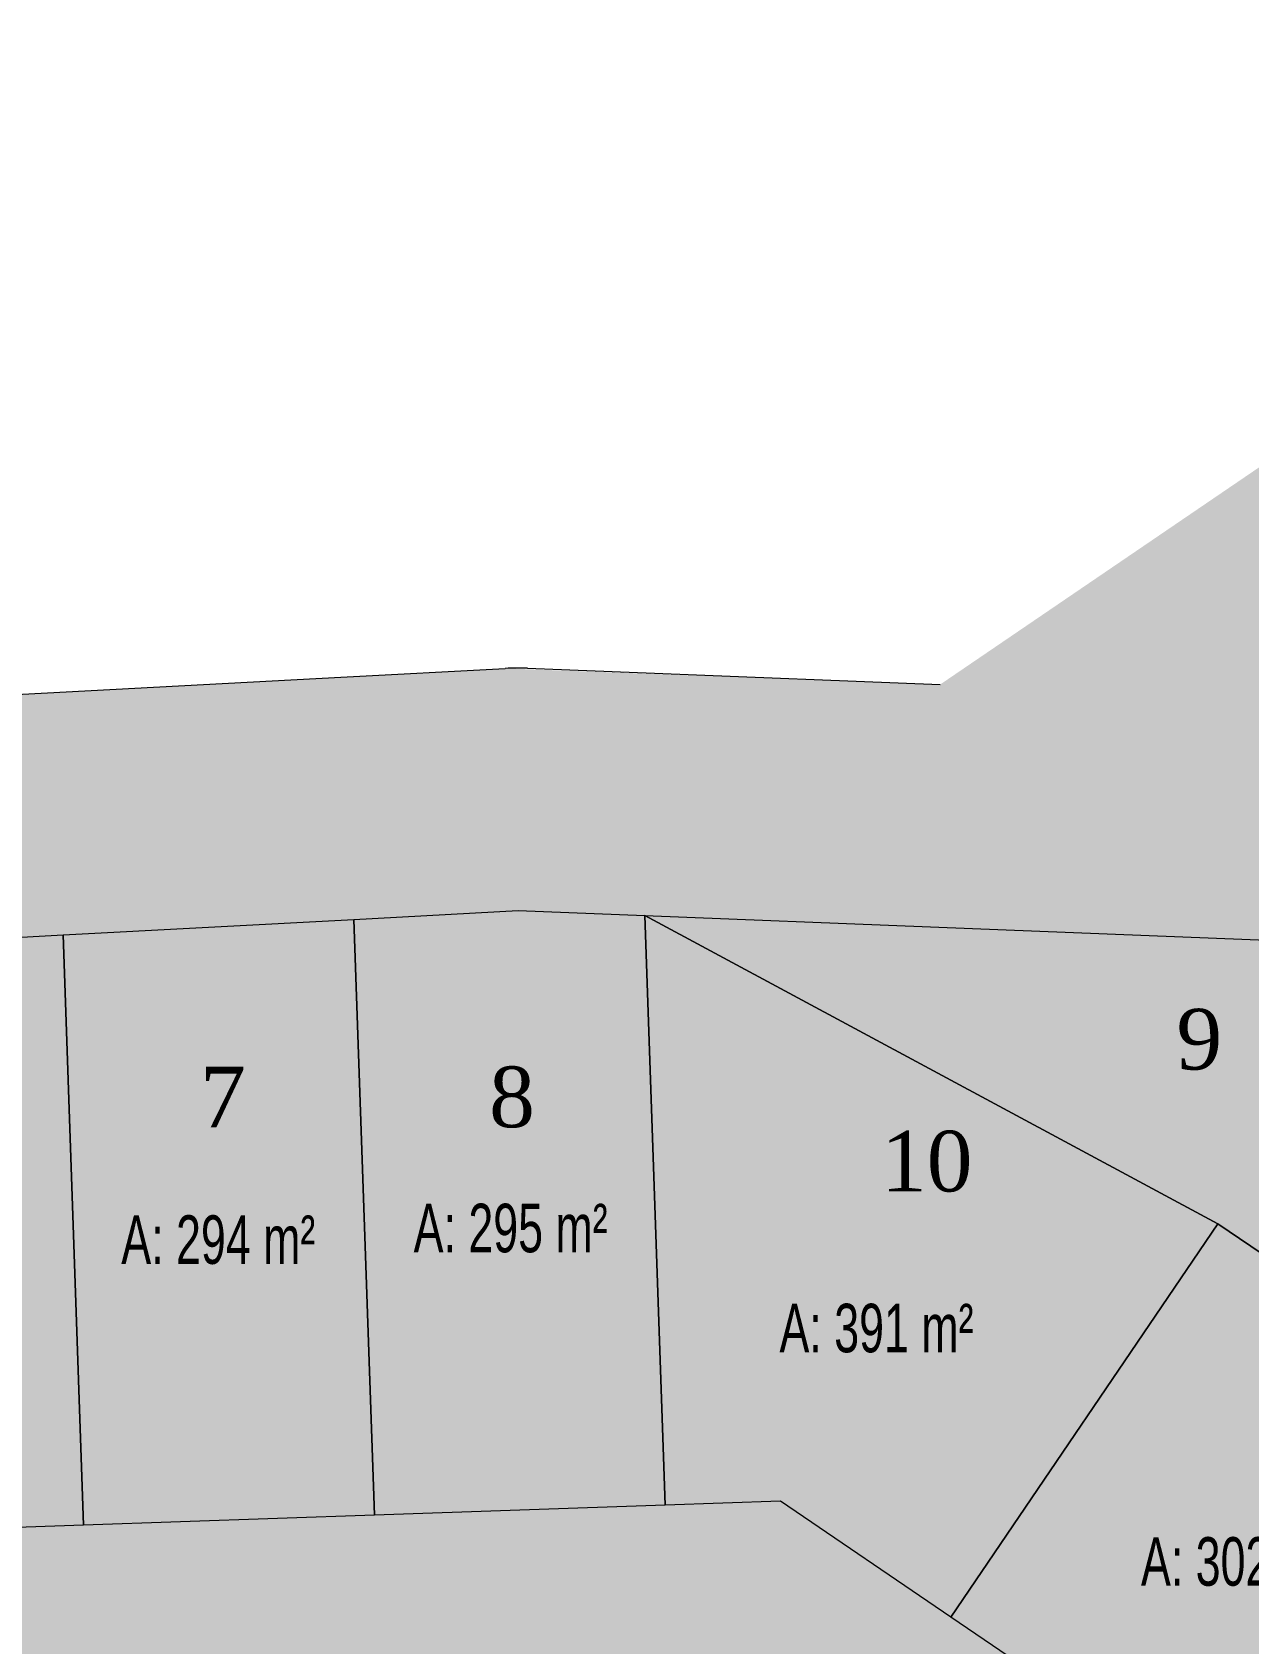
# Model space of a CAD drawing. Header units: metres. Extents: x 476631 to 477421, y 4483749 to 4484052.
# Drawn here: x 477063.9 to 477114.1, y 4483968.1 to 4484034.5 of the extents above; entities that cross this region are included whole.
import ezdxf

# ---------------------------------------------------------------- set-up
doc = ezdxf.new("R2010")
doc.units = ezdxf.units.M
for name, color, linetype, lineweight in [('M2', 1, 'Continuous', 25), ('serbest', 10, 'Continuous', 0), ('TK_PARSEL', 1, 'Continuous', 0)]:
    doc.layers.add(name, color=color, linetype=linetype, lineweight=lineweight)
doc.styles.add('M2', font='', dxfattribs={"width": 0.9, "height": 12})
doc.styles.get("Standard").update_dxf_attribs({"font": 'TimesNewRoman.ttf'})
doc.styles.get('M2').set_extended_font_data('Swis721 LtCn BT')

msp = doc.modelspace()

# ---------------------------------------------------------------- hatches: boundary and pattern name
at = {"layer": 'serbest', "true_color": 0x636466}
h = msp.add_hatch(color=251, dxfattribs=at)
h.dxf.hatch_style = 1
h.paths.add_polyline_path([(477153.945, 4484027.326), (477157.573, 4484032.651), (477140.853, 4484034.513), (477101.347, 4484007.619), (477120.476, 4484006.855), (477120.472, 4484007.756), (477120.882, 4484008.596), (477121.555, 4484009.122), (477143.277, 4484019.568), (477144.245, 4484019.764), (477145.186, 4484019.471)])
h = msp.add_hatch(color=251, dxfattribs=at)
h.dxf.hatch_style = 1
h.paths.add_polyline_path([(477101.347, 4484007.619), (477083.416, 4484008.284), (477025.455, 4484005.194), (477024.192, 4484005.046), (477025.988, 4483995.208), (477041.219, 4483996.02), (477053.204, 4483996.659), (477065.189, 4483997.298), (477077.174, 4483997.937), (477083.948, 4483998.298), (477089.176, 4483998.094), (477117.951, 4483996.955)])
h = msp.add_hatch(color=251, dxfattribs=at)
h.dxf.hatch_style = 1
h.paths.add_polyline_path([(477144.38, 4484005.546), (477144.239, 4484005.545), (477122.442, 4484005.32), (477121.571, 4484005.505), (477120.865, 4484006.069), (477120.476, 4484006.855), (477101.347, 4484007.619), (477117.951, 4483996.955), (477125.725, 4483992.645), (477136.073, 4483992.24), (477148.1, 4483991.762)])
at = {"layer": 'serbest'}
h = msp.add_hatch(color=4, dxfattribs=at)
h.dxf.hatch_style = 1
h.paths.add_polyline_path([(477077.174, 4483997.937), (477065.189, 4483997.298), (477066.026, 4483972.959), (477078.019, 4483973.371)])
h = msp.add_hatch(color=4, dxfattribs=at)
h.dxf.hatch_style = 1
h.paths.add_polyline_path([(477089.176, 4483998.094), (477083.948, 4483998.298), (477077.174, 4483997.937), (477078.019, 4483973.371), (477090.012, 4483973.784)])
h = msp.add_hatch(color=4, dxfattribs=at)
h.dxf.hatch_style = 1
h.paths.add_polyline_path([(477089.176, 4483998.094), (477090.012, 4483973.784), (477094.763, 4483973.947), (477101.794, 4483969.172), (477112.806, 4483985.388)])
h = msp.add_hatch(color=4, dxfattribs=at)
h.dxf.hatch_style = 1
h.paths.add_polyline_path([(477136.073, 4483992.24), (477125.725, 4483992.645), (477117.951, 4483996.955), (477100.95, 4483997.627), (477089.176, 4483998.094), (477112.806, 4483985.388), (477125.546, 4483976.737)])
h = msp.add_hatch(color=4, dxfattribs=at)
h.dxf.hatch_style = 1
h.paths.add_polyline_path([(477065.189, 4483997.298), (477054.968, 4483996.753), (477053.204, 4483996.659), (477054.033, 4483972.546), (477066.026, 4483972.959)])
h = msp.add_hatch(color=14, dxfattribs=at)
h.dxf.hatch_style = 1
h.paths.add_polyline_path([(477125.546, 4483976.737), (477112.806, 4483985.388), (477101.794, 4483969.172), (477114.535, 4483960.521)])
at = {"layer": 'serbest', "true_color": 0x636466}
h = msp.add_hatch(color=251, dxfattribs=at)
h.dxf.hatch_style = 1
h.paths.add_polyline_path([(477094.763, 4483973.947), (477090.012, 4483973.784), (477078.019, 4483973.371), (477066.026, 4483972.959), (477054.033, 4483972.546), (477042.04, 4483972.134), (477030.046, 4483971.722), (477031.844, 4483964.821), (477031.384, 4483964.635), (477092.721, 4483966.873)])
h = msp.add_hatch(color=251, dxfattribs=at)
h.dxf.hatch_style = 1
h.paths.add_polyline_path([(477140.016, 4483943.219), (477127.275, 4483951.87), (477114.535, 4483960.521), (477101.794, 4483969.172), (477094.763, 4483973.947), (477092.721, 4483966.873), (477160.327, 4483920.965), (477165.51, 4483925.907), (477152.839, 4483934.511), (477145.659, 4483939.386)])

# ---------------------------------------------------------------- linework, layer by layer
at = {"layer": 'TK_PARSEL'}
for p, q in [((477084.337, 4484008.29), (477089.565, 4484008.087)), ((477052.671, 4484006.645), (477076.642, 4484007.923)), ((477076.642, 4484007.923), (477083.416, 4484008.284)), ((477089.573, 4484008.086), (477101.347, 4484007.619)), ((477065.189, 4483997.298), (477077.174, 4483997.937)), ((477077.174, 4483997.937), (477083.948, 4483998.298)), ((477077.174, 4483997.937), (477078.019, 4483973.371)), ((477078.019, 4483973.371), (477077.174, 4483997.937)), ((477077.174, 4483997.937), (477077.174, 4483997.937)), ((477083.948, 4483998.298), (477089.176, 4483998.094)), ((477089.176, 4483998.094), (477090.012, 4483973.784)), ((477089.176, 4483998.094), (477100.95, 4483997.627)), ((477112.806, 4483985.388), (477089.176, 4483998.094)), ((477089.176, 4483998.094), (477089.176, 4483998.094)), ((477090.012, 4483973.784), (477089.176, 4483998.094)), ((477089.176, 4483998.094), (477112.806, 4483985.388)), ((477054.968, 4483996.753), (477065.189, 4483997.298)), ((477065.189, 4483997.298), (477066.026, 4483972.959)), ((477066.026, 4483972.959), (477065.189, 4483997.298)), ((477100.95, 4483997.627), (477117.951, 4483996.955)), ((477112.806, 4483985.388), (477101.794, 4483969.172)), ((477101.794, 4483969.172), (477112.806, 4483985.388)), ((477125.546, 4483976.737), (477112.806, 4483985.388)), ((477112.806, 4483985.388), (477125.546, 4483976.737)), ((477090.012, 4483973.784), (477078.019, 4483973.371)), ((477094.763, 4483973.947), (477090.012, 4483973.784)), ((477090.012, 4483973.784), (477090.012, 4483973.784)), ((477101.794, 4483969.172), (477094.763, 4483973.947)), ((477078.019, 4483973.371), (477066.026, 4483972.959)), ((477066.026, 4483972.959), (477054.033, 4483972.546)), ((477066.026, 4483972.959), (477066.026, 4483972.959)), ((477114.535, 4483960.521), (477101.794, 4483969.172)), ((477101.794, 4483969.172), (477101.794, 4483969.172))]:
    msp.add_line(p, q, dxfattribs=at)
msp.add_arc((477083.948, 4483998.298), 10, 87.76916, 93.0515, dxfattribs=at)

# ---------------------------------------------------------------- texts
at = {"layer": 'M2', "color": 1, "style": 'M2', "width": 0.9}
for s, p in [('A: 294 m²', (477067.585, 4483983.736)), ('A: 295 m²', (477079.64, 4483984.214)), ('A: 391 m²', (477094.726, 4483980.09))]:
    msp.add_text(s, height=2, dxfattribs=at).set_placement(p)
at = {"layer": 'M2', "color": 14, "style": 'M2', "width": 0.9}
msp.add_text('A: 302 m²', height=2, dxfattribs=at).set_placement((477109.631, 4483970.467))
at = {"layer": 'serbest', "char_height": 2.5, "attachment_point": 1}
for s, insert in [('9', (477111.094, 4483994.251)), ('7', (477070.831, 4483991.868)), ('8', (477082.751, 4483991.868)), ('10', (477098.909, 4483989.22))]:
    msp.add_mtext_dynamic_manual_height_columns(s, width=11.84476, gutter_width=12.5, heights=[0], dxfattribs=dict(at, insert=insert))

doc.saveas('drawing.dxf')
